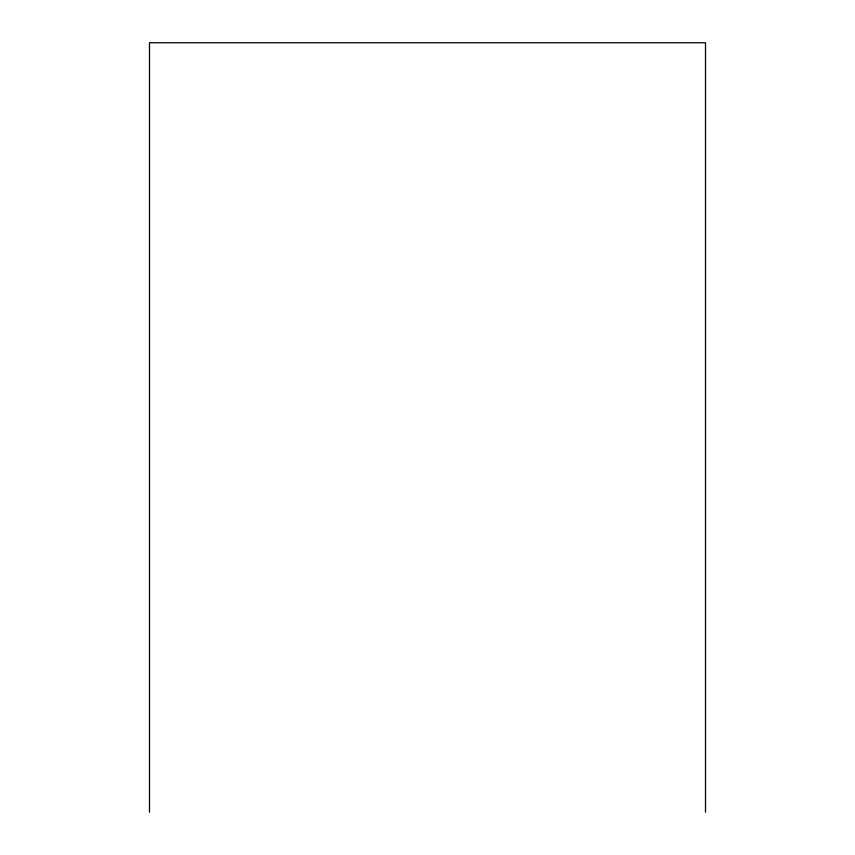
<?xml version="1.0" encoding="UTF-8"?>
<svg xmlns="http://www.w3.org/2000/svg" width="855" height="855" viewBox="0 0 855 855"><rect width="100%" height="100%" fill="white"/><g stroke="black" fill="none" stroke-linecap="round" stroke-linejoin="round"><path stroke-width="1.28" d="M705.503 812.25L705.503 42.75L149.497 42.75L149.497 812.25"/></g></svg>
